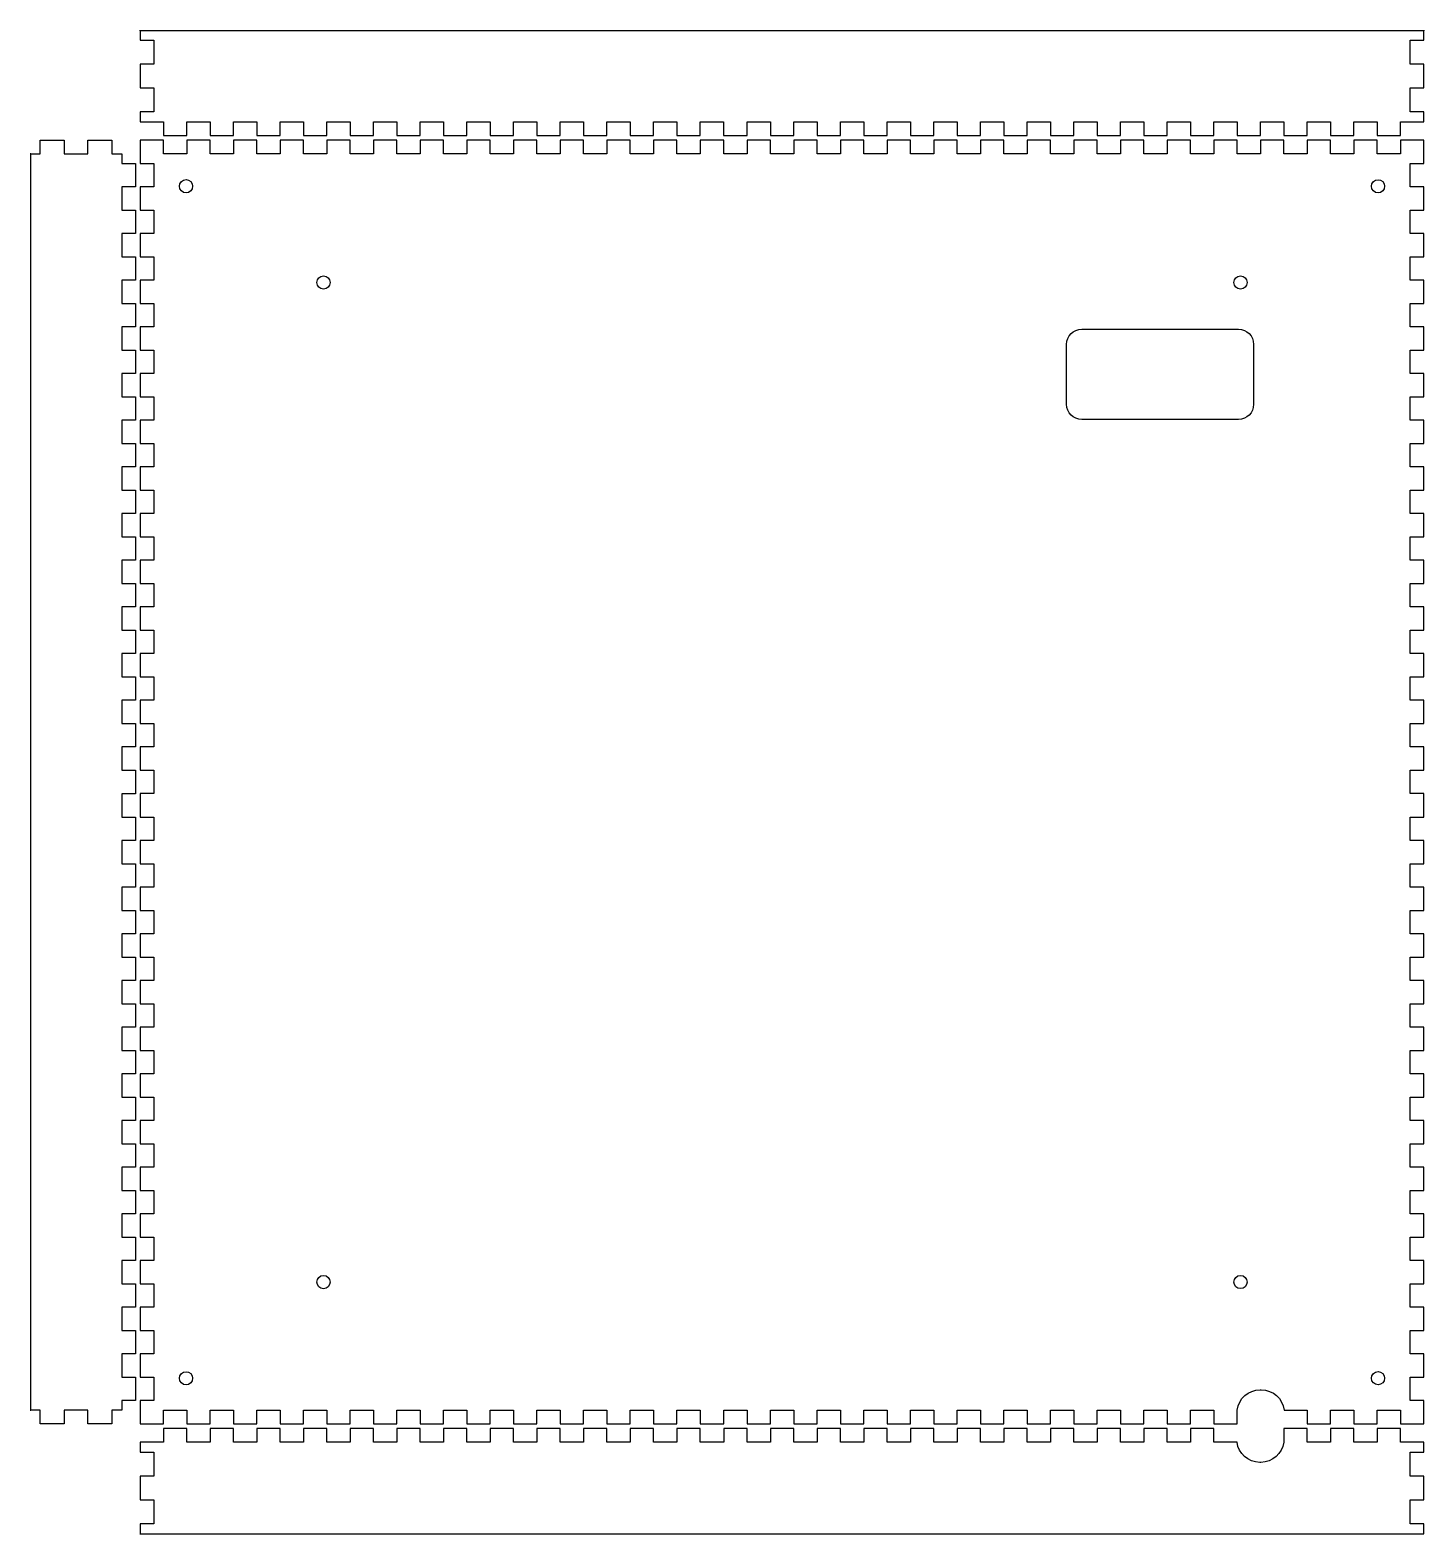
# Model space of a CAD drawing. Extents: x 0 to 612, y 0 to 328.
# Drawn here: x 0.1 to 304.1, y 0.1 to 328.1 of the extents above; entities that cross this region are included whole.
import ezdxf

# ---------------------------------------------------------------- set-up
doc = ezdxf.new("R2010")
doc.units = 0
doc.layers.add('Layer_1', color=7, linetype='CONTINUOUS')

msp = doc.modelspace()

# ---------------------------------------------------------------- linework, layer by layer
at = {"layer": 'Layer_1', "color": 7}
for p, q in [((24.139474, 327.997998), (24.141252, 328.140201)), ((24.141252, 328.140201), (24.141252, 325.940201)), ((304.141131, 328.140201), (304.136333, 327.997998)), ((304.141131, 325.940201), (304.141131, 328.140201)), ((301.146923, 327.997998), (24.139474, 327.997998)), ((24.141252, 325.940201), (27.141253, 325.940201)), ((27.141253, 325.940201), (27.141253, 320.740201)), ((301.141137, 320.740201), (301.141137, 325.940201)), ((301.141137, 325.940201), (304.141131, 325.940201)), ((304.136333, 327.997998), (301.146923, 327.997998)), ((27.141253, 320.740201), (24.141252, 320.740201)), ((24.141252, 320.740201), (24.141252, 315.540201)), ((304.141131, 320.740201), (301.141137, 320.740201)), ((304.141131, 315.540201), (304.141131, 320.740201)), ((24.141252, 315.540201), (27.141253, 315.540201)), ((27.141253, 315.540201), (27.141253, 310.340201)), ((301.141137, 310.340201), (301.141137, 315.540201)), ((301.141137, 315.540201), (304.141131, 315.540201)), ((27.141253, 310.340201), (24.141252, 310.340201)), ((24.141252, 310.340201), (24.141252, 308.140201)), ((304.141131, 310.340201), (301.141137, 310.340201)), ((304.141131, 308.140201), (304.141131, 310.340201)), ((24.141252, 308.140201), (24.141126, 308.140201)), ((24.141126, 308.140201), (29.232034, 308.140201)), ((29.232034, 308.140201), (29.232034, 305.140201)), ((29.232034, 305.140201), (34.322945, 305.140201)), ((34.322945, 305.140201), (34.322945, 308.140201)), ((34.322945, 308.140201), (39.413853, 308.140201)), ((39.413853, 308.140201), (39.413853, 305.140201)), ((39.413853, 305.140201), (44.504764, 305.140201)), ((44.504764, 305.140201), (44.504764, 308.140201)), ((44.504764, 308.140201), (49.595672, 308.140201)), ((49.595672, 308.140201), (49.595672, 305.140201)), ((49.595672, 305.140201), (54.68658, 305.140201)), ((54.68658, 305.140201), (54.68658, 308.140201)), ((54.68658, 308.140201), (59.77749, 308.140201)), ((59.77749, 308.140201), (59.77749, 305.140201)), ((59.77749, 305.140201), (64.868398, 305.140201)), ((64.868398, 305.140201), (64.868398, 308.140201)), ((64.868398, 308.140201), (69.959309, 308.140201)), ((69.959309, 308.140201), (69.959309, 305.140201)), ((69.959309, 305.140201), (75.050217, 305.140201)), ((75.050217, 305.140201), (75.050217, 308.140201)), ((75.050217, 308.140201), (80.141127, 308.140201)), ((80.141127, 308.140201), (80.141127, 305.140201)), ((80.141127, 305.140201), (85.232035, 305.140201)), ((85.232035, 305.140201), (85.232035, 308.140201)), ((85.232035, 308.140201), (90.322943, 308.140201)), ((90.322943, 308.140201), (90.322943, 305.140201)), ((90.322943, 305.140201), (95.413854, 305.140201)), ((95.413854, 305.140201), (95.413854, 308.140201)), ((95.413854, 308.140201), (100.504762, 308.140201)), ((100.504762, 308.140201), (100.504762, 305.140201)), ((100.504762, 305.140201), (105.595673, 305.140201)), ((105.595673, 305.140201), (105.595673, 308.140201)), ((105.595673, 308.140201), (110.68658, 308.140201)), ((110.68658, 308.140201), (110.68658, 305.140201)), ((110.68658, 305.140201), (115.777491, 305.140201)), ((115.777491, 305.140201), (115.777491, 308.140201)), ((115.777491, 308.140201), (120.868399, 308.140201)), ((120.868399, 308.140201), (120.868399, 305.140201)), ((120.868399, 305.140201), (125.959307, 305.140201)), ((125.959307, 305.140201), (125.959307, 308.140201)), ((125.959307, 308.140201), (131.050218, 308.140201)), ((131.050218, 308.140201), (131.050218, 305.140201)), ((131.050218, 305.140201), (136.141126, 305.140201)), ((136.141126, 305.140201), (136.141126, 308.140201)), ((136.141126, 308.140201), (141.232036, 308.140201)), ((141.232036, 308.140201), (141.232036, 305.140201)), ((141.232036, 305.140201), (146.322944, 305.140201)), ((146.322944, 305.140201), (146.322944, 308.140201)), ((146.322944, 308.140201), (151.413852, 308.140201)), ((151.413852, 308.140201), (151.413852, 305.140201)), ((151.413852, 305.140201), (156.504763, 305.140201)), ((156.504763, 305.140201), (156.504763, 308.140201)), ((156.504763, 308.140201), (161.595671, 308.140201)), ((161.595671, 308.140201), (161.595671, 305.140201)), ((161.595671, 305.140201), (166.686581, 305.140201)), ((166.686581, 305.140201), (166.686581, 308.140201)), ((166.686581, 308.140201), (171.777489, 308.140201)), ((171.777489, 308.140201), (171.777489, 305.140201)), ((171.777489, 305.140201), (176.8684, 305.140201)), ((176.8684, 305.140201), (176.8684, 308.140201)), ((176.8684, 308.140201), (181.959308, 308.140201)), ((181.959308, 308.140201), (181.959308, 305.140201)), ((181.959308, 305.140201), (187.050216, 305.140201)), ((187.050216, 305.140201), (187.050216, 308.140201)), ((187.050216, 308.140201), (192.141126, 308.140201)), ((192.141126, 308.140201), (192.141126, 305.140201)), ((192.141126, 305.140201), (197.232034, 305.140201)), ((197.232034, 305.140201), (197.232034, 308.140201)), ((197.232034, 308.140201), (202.322945, 308.140201)), ((202.322945, 308.140201), (202.322945, 305.140201)), ((202.322945, 305.140201), (207.413853, 305.140201)), ((207.413853, 305.140201), (207.413853, 308.140201)), ((207.413853, 308.140201), (212.504764, 308.140201)), ((212.504764, 308.140201), (212.504764, 305.140201)), ((212.504764, 305.140201), (217.595672, 305.140201)), ((217.595672, 305.140201), (217.595672, 308.140201)), ((217.595672, 308.140201), (222.686579, 308.140201)), ((222.686579, 308.140201), (222.686579, 305.140201)), ((222.686579, 305.140201), (227.77749, 305.140201)), ((227.77749, 305.140201), (227.77749, 308.140201)), ((227.77749, 308.140201), (232.868398, 308.140201)), ((232.868398, 308.140201), (232.868398, 305.140201)), ((232.868398, 305.140201), (237.959309, 305.140201)), ((237.959309, 305.140201), (237.959309, 308.140201)), ((237.959309, 308.140201), (243.050217, 308.140201)), ((243.050217, 308.140201), (243.050217, 305.140201)), ((243.050217, 305.140201), (248.141127, 305.140201)), ((248.141127, 305.140201), (248.141127, 308.140201)), ((248.141127, 308.140201), (253.232035, 308.140201)), ((253.232035, 308.140201), (253.232035, 305.140201)), ((253.232035, 305.140201), (258.322943, 305.140201)), ((258.322943, 305.140201), (258.322943, 308.140201)), ((258.322943, 308.140201), (263.413854, 308.140201)), ((263.413854, 308.140201), (263.413854, 305.140201)), ((263.413854, 305.140201), (268.504762, 305.140201)), ((268.504762, 305.140201), (268.504762, 308.140201)), ((268.504762, 308.140201), (273.595672, 308.140201)), ((273.595672, 308.140201), (273.595672, 305.140201)), ((273.595672, 305.140201), (278.686578, 305.140201)), ((278.686578, 305.140201), (278.686578, 308.140201)), ((278.686578, 308.140201), (283.777499, 308.140201)), ((283.777499, 308.140201), (283.777499, 305.140201)), ((283.777499, 305.140201), (288.868393, 305.140201)), ((288.868393, 305.140201), (288.868393, 308.140201)), ((288.868393, 308.140201), (293.959315, 308.140201)), ((293.959315, 308.140201), (293.959315, 305.140201)), ((293.959315, 305.140201), (299.050209, 305.140201)), ((299.050209, 305.140201), (299.050209, 308.140201)), ((299.050209, 308.140201), (304.141131, 308.140201)), ((304.141131, 308.140201), (304.141131, 308.140201)), ((2.341126, 301.140198), (2.341126, 304.140198)), ((2.341126, 304.140198), (7.541126, 304.140198)), ((7.541126, 304.140198), (7.541126, 301.140198)), ((12.741126, 301.140198), (12.741126, 304.140198)), ((12.741126, 304.140198), (17.941126, 304.140198)), ((17.941126, 304.140198), (17.941126, 301.140198)), ((29.231668, 304.138464), (24.142848, 304.138464)), ((24.142848, 304.138464), (24.142862, 304.138464)), ((24.142862, 304.138464), (24.142862, 299.049645)), ((29.231668, 301.139853), (29.231668, 304.138464)), ((39.418126, 304.138464), (34.320487, 304.138464)), ((34.320487, 304.138464), (34.320487, 301.139853)), ((39.418126, 301.139853), (39.418126, 304.138464)), ((49.595765, 304.138464), (44.506945, 304.138464)), ((44.506945, 304.138464), (44.506945, 301.139853)), ((49.595765, 301.139853), (49.595765, 304.138464)), ((59.773404, 304.138464), (54.684584, 304.138464)), ((54.684584, 304.138464), (54.684584, 301.139853)), ((59.773404, 301.139853), (59.773404, 304.138464)), ((69.959862, 304.138464), (64.871043, 304.138464)), ((64.871043, 304.138464), (64.871043, 301.139853)), ((69.959862, 301.139853), (69.959862, 304.138464)), ((80.137501, 304.138464), (75.048682, 304.138464)), ((75.048682, 304.138464), (75.048682, 301.139853)), ((80.137501, 301.139853), (80.137501, 304.138464)), ((90.323959, 304.138464), (85.23514, 304.138464)), ((85.23514, 304.138464), (85.23514, 301.139853)), ((90.323959, 301.139853), (90.323959, 304.138464)), ((100.501598, 304.138464), (95.412779, 304.138464)), ((95.412779, 304.138464), (95.412779, 301.139853)), ((100.501598, 301.139853), (100.501598, 304.138464)), ((110.688057, 304.138464), (105.599237, 304.138464)), ((105.599237, 304.138464), (105.599237, 301.139853)), ((110.688057, 301.139853), (110.688057, 304.138464)), ((120.865695, 304.138464), (115.776876, 304.138464)), ((115.776876, 304.138464), (115.776876, 301.139853)), ((120.865695, 301.139853), (120.865695, 304.138464)), ((131.052154, 304.138464), (125.963334, 304.138464)), ((125.963334, 304.138464), (125.963334, 301.139853)), ((131.052154, 301.139853), (131.052154, 304.138464)), ((141.229793, 304.138464), (136.140973, 304.138464)), ((136.140973, 304.138464), (136.140973, 301.139853)), ((141.229793, 301.139853), (141.229793, 304.138464)), ((151.416251, 304.138464), (146.318612, 304.138464)), ((146.318612, 304.138464), (146.318612, 301.139853)), ((151.416251, 301.139853), (151.416251, 304.138464)), ((161.59389, 304.138464), (156.50507, 304.138464)), ((156.50507, 304.138464), (156.50507, 301.139853)), ((161.59389, 301.139853), (161.59389, 304.138464)), ((171.780348, 304.138464), (166.682709, 304.138464)), ((166.682709, 304.138464), (166.682709, 301.139853)), ((171.780348, 301.139853), (171.780348, 304.138464)), ((181.957987, 304.138464), (176.869168, 304.138464)), ((176.869168, 304.138464), (176.869168, 301.139853)), ((181.957987, 301.139853), (181.957987, 304.138464)), ((192.144445, 304.138464), (187.046807, 304.138464)), ((187.046807, 304.138464), (187.046807, 301.139853)), ((192.144445, 301.139853), (192.144445, 304.138464)), ((202.322084, 304.138464), (197.233265, 304.138464)), ((197.233265, 304.138464), (197.233265, 301.139853)), ((202.322084, 301.139853), (202.322084, 304.138464)), ((212.508543, 304.138464), (207.410904, 304.138464)), ((207.410904, 304.138464), (207.410904, 301.139853)), ((212.508543, 301.139853), (212.508543, 304.138464)), ((222.686182, 304.138464), (217.597362, 304.138464)), ((217.597362, 304.138464), (217.597362, 301.139853)), ((222.686182, 301.139853), (222.686182, 304.138464)), ((232.87264, 304.138464), (227.775001, 304.138464)), ((227.775001, 304.138464), (227.775001, 301.139853)), ((232.87264, 301.139853), (232.87264, 304.138464)), ((243.050279, 304.138464), (237.961459, 304.138464)), ((237.961459, 304.138464), (237.961459, 301.139853)), ((243.050279, 301.139853), (243.050279, 304.138464)), ((253.227918, 304.138464), (248.139098, 304.138464)), ((248.139098, 304.138464), (248.139098, 301.139853)), ((253.227918, 301.139853), (253.227918, 304.138464)), ((263.414376, 304.138464), (258.325557, 304.138464)), ((258.325557, 304.138464), (258.325557, 301.139853)), ((263.414376, 301.139853), (263.414376, 304.138464)), ((273.592015, 304.138464), (268.503195, 304.138464)), ((268.503195, 304.138464), (268.503195, 301.139853)), ((273.592015, 301.139853), (273.592015, 304.138464)), ((283.778487, 304.138464), (278.689654, 304.138464)), ((278.689654, 304.138464), (278.689654, 301.139853)), ((283.778487, 301.139853), (283.778487, 304.138464)), ((293.956126, 304.138464), (288.867321, 304.138464)), ((288.867321, 304.138464), (288.867321, 301.139853)), ((293.956126, 301.139853), (293.956126, 304.138464)), ((304.142599, 304.138464), (299.053765, 304.138464)), ((299.053765, 304.138464), (299.053765, 301.139853)), ((304.142599, 299.049645), (304.142599, 304.138464)), ((0.28347, 301.133989), (0.141126, 301.140198)), ((0.141126, 301.140198), (2.341126, 301.140198)), ((0.28347, 299.231106), (0.28347, 301.133989)), ((0.28347, 27.139936), (0.28347, 299.231106)), ((7.541126, 301.140198), (12.741126, 301.140198)), ((17.941126, 301.140198), (20.141126, 301.140198)), ((20.141126, 301.140198), (20.141126, 301.140198)), ((20.141126, 301.140198), (20.141126, 299.04929)), ((20.141126, 299.04929), (23.141126, 299.04929)), ((23.141126, 299.04929), (23.141126, 293.958379)), ((24.142862, 299.049645), (27.141473, 299.049645)), ((27.141473, 299.049645), (27.141473, 293.960825)), ((34.320487, 301.139853), (29.231668, 301.139853)), ((44.506945, 301.139853), (39.418126, 301.139853)), ((54.684584, 301.139853), (49.595765, 301.139853)), ((64.871043, 301.139853), (59.773404, 301.139853)), ((75.048682, 301.139853), (69.959862, 301.139853)), ((85.23514, 301.139853), (80.137501, 301.139853)), ((95.412779, 301.139853), (90.323959, 301.139853)), ((105.599237, 301.139853), (100.501598, 301.139853)), ((115.776876, 301.139853), (110.688057, 301.139853)), ((125.963334, 301.139853), (120.865695, 301.139853)), ((136.140973, 301.139853), (131.052154, 301.139853)), ((146.318612, 301.139853), (141.229793, 301.139853)), ((156.50507, 301.139853), (151.416251, 301.139853)), ((166.682709, 301.139853), (161.59389, 301.139853)), ((176.869168, 301.139853), (171.780348, 301.139853)), ((187.046807, 301.139853), (181.957987, 301.139853)), ((197.233265, 301.139853), (192.144445, 301.139853)), ((207.410904, 301.139853), (202.322084, 301.139853)), ((217.597362, 301.139853), (212.508543, 301.139853)), ((227.775001, 301.139853), (222.686182, 301.139853)), ((237.961459, 301.139853), (232.87264, 301.139853)), ((248.139098, 301.139853), (243.050279, 301.139853)), ((258.325557, 301.139853), (253.227918, 301.139853)), ((268.503195, 301.139853), (263.414376, 301.139853)), ((278.689654, 301.139853), (273.592015, 301.139853)), ((288.867321, 301.139853), (283.778487, 301.139853)), ((299.053765, 301.139853), (293.956126, 301.139853)), ((301.143987, 293.960825), (301.143987, 299.049645)), ((301.143987, 299.049645), (304.142599, 299.049645)), ((23.141126, 293.958379), (20.141126, 293.958379)), ((20.141126, 293.958379), (20.141126, 288.867471)), ((27.141473, 293.960825), (24.142862, 293.960825)), ((24.142862, 293.960825), (24.142862, 288.863186)), ((304.142599, 293.960825), (301.143987, 293.960825)), ((304.142599, 288.863186), (304.142599, 293.960825)), ((20.141126, 288.867471), (23.141126, 288.867471)), ((23.141126, 288.867471), (23.141126, 283.776561)), ((24.142862, 288.863186), (27.141473, 288.863186)), ((27.141473, 288.863186), (27.141473, 283.774367)), ((301.143987, 283.774367), (301.143987, 288.863186)), ((301.143987, 288.863186), (304.142599, 288.863186)), ((23.141126, 283.776561), (20.141126, 283.776561)), ((20.141126, 283.776561), (20.141126, 278.685653)), ((27.141473, 283.774367), (24.142862, 283.774367)), ((24.142862, 283.774367), (24.142862, 278.685548)), ((304.142599, 283.774367), (301.143987, 283.774367)), ((304.142599, 278.685548), (304.142599, 283.774367)), ((20.141126, 278.685653), (23.141126, 278.685653)), ((23.141126, 278.685653), (23.141126, 273.594745)), ((24.142862, 278.685548), (27.141473, 278.685548)), ((27.141473, 278.685548), (27.141473, 273.596728)), ((301.143987, 273.596728), (301.143987, 278.685548)), ((301.143987, 278.685548), (304.142599, 278.685548)), ((23.141126, 273.594745), (20.141126, 273.594745)), ((20.141126, 273.594745), (20.141126, 268.503834)), ((27.141473, 273.596728), (24.142862, 273.596728)), ((24.142862, 273.596728), (24.142862, 268.507909)), ((304.142599, 273.596728), (301.143987, 273.596728)), ((304.142599, 268.507909), (304.142599, 273.596728)), ((20.141126, 268.503834), (23.141126, 268.503834)), ((23.141126, 268.503834), (23.141126, 263.412926)), ((24.142862, 268.507909), (27.141473, 268.507909)), ((27.141473, 268.507909), (27.141473, 263.41027)), ((301.143987, 263.41027), (301.143987, 268.507909)), ((301.143987, 268.507909), (304.142599, 268.507909)), ((23.141126, 263.412926), (20.141126, 263.412926)), ((20.141126, 263.412926), (20.141126, 258.322015)), ((27.141473, 263.41027), (24.142862, 263.41027)), ((24.142862, 263.41027), (24.142862, 258.32145)), ((304.142599, 263.41027), (301.143987, 263.41027)), ((304.142599, 258.32145), (304.142599, 263.41027)), ((20.141126, 258.322015), (23.141126, 258.322015)), ((23.141126, 258.322015), (23.141126, 253.231108)), ((24.142862, 258.32145), (27.141473, 258.32145)), ((27.141473, 258.32145), (27.141473, 253.232631)), ((301.143987, 253.232631), (301.143987, 258.32145)), ((301.143987, 258.32145), (304.142599, 258.32145)), ((23.141126, 253.231108), (20.141126, 253.231108)), ((20.141126, 253.231108), (20.141126, 248.140197)), ((27.141473, 253.232631), (24.142862, 253.232631)), ((24.142862, 253.232631), (24.142862, 248.143811)), ((304.142599, 253.232631), (301.143987, 253.232631)), ((304.142599, 248.143811), (304.142599, 253.232631)), ((20.141126, 248.140197), (23.141126, 248.140197)), ((23.141126, 248.140197), (23.141126, 243.049289)), ((24.142862, 248.143811), (27.141473, 248.143811)), ((27.141473, 248.143811), (27.141473, 243.046173)), ((301.143987, 243.046173), (301.143987, 248.143811)), ((301.143987, 248.143811), (304.142599, 248.143811)), ((23.141126, 243.049289), (20.141126, 243.049289)), ((20.141126, 243.049289), (20.141126, 237.958381)), ((27.141473, 243.046173), (24.142862, 243.046173)), ((24.142862, 243.046173), (24.142862, 237.957353)), ((304.142599, 243.046173), (301.143987, 243.046173)), ((304.142599, 237.957353), (304.142599, 243.046173)), ((20.141126, 237.958381), (23.141126, 237.958381)), ((23.141126, 237.958381), (23.141126, 232.86747)), ((24.142862, 237.957353), (27.141473, 237.957353)), ((27.141473, 237.957353), (27.141473, 232.868534)), ((301.143987, 232.868534), (301.143987, 237.957353)), ((301.143987, 237.957353), (304.142599, 237.957353)), ((23.141126, 232.86747), (20.141126, 232.86747)), ((20.141126, 232.86747), (20.141126, 227.776562)), ((27.141473, 232.868534), (24.142862, 232.868534)), ((24.142862, 232.868534), (24.142862, 227.779714)), ((304.142599, 232.868534), (301.143987, 232.868534)), ((304.142599, 227.779714), (304.142599, 232.868534)), ((20.141126, 227.776562), (23.141126, 227.776562)), ((23.141126, 227.776562), (23.141126, 222.685652)), ((24.142862, 227.779714), (27.141473, 227.779714)), ((27.141473, 227.779714), (27.141473, 222.682075)), ((301.143987, 222.682075), (301.143987, 227.779714)), ((301.143987, 227.779714), (304.142599, 227.779714)), ((23.141126, 222.685652), (20.141126, 222.685652)), ((20.141126, 222.685652), (20.141126, 217.594744)), ((27.141473, 222.682075), (24.142862, 222.682075)), ((24.142862, 222.682075), (24.142862, 217.593256)), ((304.142599, 222.682075), (301.143987, 222.682075)), ((304.142599, 217.593256), (304.142599, 222.682075)), ((20.141126, 217.594744), (23.141126, 217.594744)), ((23.141126, 217.594744), (23.141126, 212.503833)), ((24.142862, 217.593256), (27.141473, 217.593256)), ((27.141473, 217.593256), (27.141473, 212.504436)), ((301.143987, 212.504436), (301.143987, 217.593256)), ((301.143987, 217.593256), (304.142599, 217.593256)), ((23.141126, 212.503833), (20.141126, 212.503833)), ((20.141126, 212.503833), (20.141126, 207.412925)), ((27.141473, 212.504436), (24.142862, 212.504436)), ((24.142862, 212.504436), (24.142862, 207.415617)), ((304.142599, 212.504436), (301.143987, 212.504436)), ((304.142599, 207.415617), (304.142599, 212.504436)), ((20.141126, 207.412925), (23.141126, 207.412925)), ((23.141126, 207.412925), (23.141126, 202.322017)), ((24.142862, 207.415617), (27.141473, 207.415617)), ((27.141473, 207.415617), (27.141473, 202.317978)), ((301.143987, 202.317978), (301.143987, 207.415617)), ((301.143987, 207.415617), (304.142599, 207.415617)), ((23.141126, 202.322017), (20.141126, 202.322017)), ((20.141126, 202.322017), (20.141126, 197.231107)), ((27.141473, 202.317978), (24.142862, 202.317978)), ((24.142862, 202.317978), (24.142862, 197.229159)), ((304.142599, 202.317978), (301.143987, 202.317978)), ((304.142599, 197.229159), (304.142599, 202.317978)), ((20.141126, 197.231107), (23.141126, 197.231107)), ((23.141126, 197.231107), (23.141126, 192.140199)), ((24.142862, 197.229159), (27.141473, 197.229159)), ((27.141473, 197.229159), (27.141473, 192.140339)), ((301.143987, 192.140339), (301.143987, 197.229159)), ((301.143987, 197.229159), (304.142599, 197.229159)), ((23.141126, 192.140199), (20.141126, 192.140199)), ((20.141126, 192.140199), (20.141126, 187.049288)), ((27.141473, 192.140339), (24.142862, 192.140339)), ((24.142862, 192.140339), (24.142862, 187.05152)), ((304.142599, 192.140339), (301.143987, 192.140339)), ((304.142599, 187.05152), (304.142599, 192.140339)), ((20.141126, 187.049288), (23.141126, 187.049288)), ((23.141126, 187.049288), (23.141126, 181.95838)), ((24.142862, 187.05152), (27.141473, 187.05152)), ((27.141473, 187.05152), (27.141473, 181.9627)), ((301.143987, 181.9627), (301.143987, 187.05152)), ((301.143987, 187.05152), (304.142599, 187.05152)), ((23.141126, 181.95838), (20.141126, 181.95838)), ((20.141126, 181.95838), (20.141126, 176.867472)), ((27.141473, 181.9627), (24.142862, 181.9627)), ((24.142862, 181.9627), (24.142862, 176.865061)), ((304.142599, 181.9627), (301.143987, 181.9627)), ((304.142599, 176.865061), (304.142599, 181.9627)), ((20.141126, 176.867472), (23.141126, 176.867472)), ((23.141126, 176.867472), (23.141126, 171.776562)), ((24.142862, 176.865061), (27.141473, 176.865061)), ((27.141473, 176.865061), (27.141473, 171.776242)), ((301.143987, 171.776242), (301.143987, 176.865061)), ((301.143987, 176.865061), (304.142599, 176.865061)), ((23.141126, 171.776562), (20.141126, 171.776562)), ((20.141126, 171.776562), (20.141126, 166.685654)), ((27.141473, 171.776242), (24.142862, 171.776242)), ((24.142862, 171.776242), (24.142862, 166.687423)), ((304.142599, 171.776242), (301.143987, 171.776242)), ((304.142599, 166.687423), (304.142599, 171.776242)), ((20.141126, 166.685654), (23.141126, 166.685654)), ((23.141126, 166.685654), (23.141126, 161.594743)), ((24.142862, 166.687423), (27.141473, 166.687423)), ((27.141473, 166.687423), (27.141473, 161.598603)), ((301.143987, 161.598603), (301.143987, 166.687423)), ((301.143987, 166.687423), (304.142599, 166.687423)), ((23.141126, 161.594743), (20.141126, 161.594743)), ((20.141126, 161.594743), (20.141126, 156.503835)), ((27.141473, 161.598603), (24.142862, 161.598603)), ((24.142862, 161.598603), (24.142862, 156.500964)), ((304.142599, 161.598603), (301.143987, 161.598603)), ((304.142599, 156.500964), (304.142599, 161.598603)), ((20.141126, 156.503835), (23.141126, 156.503835)), ((23.141126, 156.503835), (23.141126, 151.412924)), ((24.142862, 156.500964), (27.141473, 156.500964)), ((27.141473, 156.500964), (27.141473, 151.412145)), ((301.143987, 151.412145), (301.143987, 156.500964)), ((301.143987, 156.500964), (304.142599, 156.500964)), ((23.141126, 151.412924), (20.141126, 151.412924)), ((20.141126, 151.412924), (20.141126, 146.322017)), ((27.141473, 151.412145), (24.142862, 151.412145)), ((24.142862, 151.412145), (24.142862, 146.323325)), ((304.142599, 151.412145), (301.143987, 151.412145)), ((304.142599, 146.323325), (304.142599, 151.412145)), ((20.141126, 146.322017), (23.141126, 146.322017)), ((23.141126, 146.322017), (23.141126, 141.231109)), ((24.142862, 146.323325), (27.141473, 146.323325)), ((27.141473, 146.323325), (27.141473, 141.234506)), ((301.143987, 141.234506), (301.143987, 146.323325)), ((301.143987, 146.323325), (304.142599, 146.323325)), ((23.141126, 141.231109), (20.141126, 141.231109)), ((20.141126, 141.231109), (20.141126, 136.140198)), ((27.141473, 141.234506), (24.142862, 141.234506)), ((24.142862, 141.234506), (24.142862, 136.136867)), ((304.142599, 141.234506), (301.143987, 141.234506)), ((304.142599, 136.136867), (304.142599, 141.234506)), ((20.141126, 136.140198), (23.141126, 136.140198)), ((23.141126, 136.140198), (23.141126, 131.04929)), ((24.142862, 136.136867), (27.141473, 136.136867)), ((27.141473, 136.136867), (27.141473, 131.048048)), ((301.143987, 131.048048), (301.143987, 136.136867)), ((301.143987, 136.136867), (304.142599, 136.136867)), ((23.141126, 131.04929), (20.141126, 131.04929)), ((20.141126, 131.04929), (20.141126, 125.958379)), ((27.141473, 131.048048), (24.142862, 131.048048)), ((24.142862, 131.048048), (24.142862, 125.959228)), ((304.142599, 131.048048), (301.143987, 131.048048)), ((304.142599, 125.959228), (304.142599, 131.048048)), ((20.141126, 125.958379), (23.141126, 125.958379)), ((23.141126, 125.958379), (23.141126, 120.867471)), ((24.142862, 125.959228), (27.141473, 125.959228)), ((27.141473, 125.959228), (27.141473, 120.870409)), ((301.143987, 120.870409), (301.143987, 125.959228)), ((301.143987, 125.959228), (304.142599, 125.959228)), ((23.141126, 120.867471), (20.141126, 120.867471)), ((20.141126, 120.867471), (20.141126, 115.776561)), ((27.141473, 120.870409), (24.142862, 120.870409)), ((24.142862, 120.870409), (24.142862, 115.77277)), ((304.142599, 120.870409), (301.143987, 120.870409)), ((304.142599, 115.77277), (304.142599, 120.870409)), ((20.141126, 115.776561), (23.141126, 115.776561)), ((23.141126, 115.776561), (23.141126, 110.685653)), ((24.142862, 115.77277), (27.141473, 115.77277)), ((27.141473, 115.77277), (27.141473, 110.68395)), ((301.143987, 110.68395), (301.143987, 115.77277)), ((301.143987, 115.77277), (304.142599, 115.77277)), ((23.141126, 110.685653), (20.141126, 110.685653)), ((20.141126, 110.685653), (20.141126, 105.594745)), ((27.141473, 110.68395), (24.142862, 110.68395)), ((24.142862, 110.68395), (24.142862, 105.595131)), ((304.142599, 110.68395), (301.143987, 110.68395)), ((304.142599, 105.595131), (304.142599, 110.68395)), ((20.141126, 105.594745), (23.141126, 105.594745)), ((23.141126, 105.594745), (23.141126, 100.503834)), ((24.142862, 105.595131), (27.141473, 105.595131)), ((27.141473, 105.595131), (27.141473, 100.506311)), ((301.143987, 100.506311), (301.143987, 105.595131)), ((301.143987, 105.595131), (304.142599, 105.595131)), ((23.141126, 100.503834), (20.141126, 100.503834)), ((20.141126, 100.503834), (20.141126, 95.412926)), ((27.141473, 100.506311), (24.142862, 100.506311)), ((24.142862, 100.506311), (24.142862, 95.408673)), ((304.142599, 100.506311), (301.143987, 100.506311)), ((304.142599, 95.408673), (304.142599, 100.506311)), ((20.141126, 95.412926), (23.141126, 95.412926)), ((23.141126, 95.412926), (23.141126, 90.322016)), ((24.142862, 95.408673), (27.141473, 95.408673)), ((27.141473, 95.408673), (27.141473, 90.319853)), ((301.143987, 90.319853), (301.143987, 95.408673)), ((301.143987, 95.408673), (304.142599, 95.408673)), ((23.141126, 90.322016), (20.141126, 90.322016)), ((20.141126, 90.322016), (20.141126, 85.231108)), ((27.141473, 90.319853), (24.142862, 90.319853)), ((24.142862, 90.319853), (24.142862, 85.231034)), ((304.142599, 90.319853), (301.143987, 90.319853)), ((304.142599, 85.231034), (304.142599, 90.319853)), ((20.141126, 85.231108), (23.141126, 85.231108)), ((23.141126, 85.231108), (23.141126, 80.140197)), ((24.142862, 85.231034), (27.141473, 85.231034)), ((27.141473, 85.231034), (27.141473, 80.142214)), ((301.143987, 80.142214), (301.143987, 85.231034)), ((301.143987, 85.231034), (304.142599, 85.231034)), ((23.141126, 80.140197), (20.141126, 80.140197)), ((20.141126, 80.140197), (20.141126, 75.049289)), ((27.141473, 80.142214), (24.142862, 80.142214)), ((24.142862, 80.142214), (24.142862, 75.053395)), ((304.142599, 80.142214), (301.143987, 80.142214)), ((304.142599, 75.053395), (304.142599, 80.142214)), ((20.141126, 75.049289), (23.141126, 75.049289)), ((23.141126, 75.049289), (23.141126, 69.958381)), ((24.142862, 75.053395), (27.141473, 75.053395)), ((27.141473, 75.053395), (27.141473, 69.955756)), ((301.143987, 69.955756), (301.143987, 75.053395)), ((301.143987, 75.053395), (304.142599, 75.053395)), ((23.141126, 69.958381), (20.141126, 69.958381)), ((20.141126, 69.958381), (20.141126, 64.867471)), ((27.141473, 69.955756), (24.142862, 69.955756)), ((24.142862, 69.955756), (24.142862, 64.866936)), ((304.142599, 69.955756), (301.143987, 69.955756)), ((304.142599, 64.866936), (304.142599, 69.955756)), ((20.141126, 64.867471), (23.141126, 64.867471)), ((23.141126, 64.867471), (23.141126, 59.776563)), ((24.142862, 64.866936), (27.141473, 64.866936)), ((27.141473, 64.866936), (27.141473, 59.778117)), ((301.143987, 59.778117), (301.143987, 64.866936)), ((301.143987, 64.866936), (304.142599, 64.866936)), ((23.141126, 59.776563), (20.141126, 59.776563)), ((20.141126, 59.776563), (20.141126, 54.685652)), ((27.141473, 59.778117), (24.142862, 59.778117)), ((24.142862, 59.778117), (24.142862, 54.689298)), ((304.142599, 59.778117), (301.143987, 59.778117)), ((304.142599, 54.689298), (304.142599, 59.778117)), ((20.141126, 54.685652), (23.141126, 54.685652)), ((23.141126, 54.685652), (23.141126, 49.59475)), ((24.142862, 54.689298), (27.141473, 54.689298)), ((27.141473, 54.689298), (27.141473, 49.591673)), ((301.143987, 49.591673), (301.143987, 54.689298)), ((301.143987, 54.689298), (304.142599, 54.689298)), ((23.141126, 49.59475), (20.141126, 49.59475)), ((20.141126, 49.59475), (20.141126, 44.503828)), ((27.141473, 49.591673), (24.142862, 49.591673)), ((24.142862, 49.591673), (24.142862, 44.502839)), ((304.142599, 49.591673), (301.143987, 49.591673)), ((304.142599, 44.502839), (304.142599, 49.591673)), ((20.141126, 44.503828), (23.141126, 44.503828)), ((23.141126, 44.503828), (23.141126, 39.412934)), ((24.142862, 44.502839), (27.141473, 44.502839)), ((27.141473, 44.502839), (27.141473, 39.414006)), ((301.143987, 39.414006), (301.143987, 44.502839)), ((301.143987, 44.502839), (304.142599, 44.502839)), ((23.141126, 39.412934), (20.141126, 39.412934)), ((20.141126, 39.412934), (20.141126, 34.322012)), ((27.141473, 39.414006), (24.142862, 39.414006)), ((24.142862, 39.414006), (24.142862, 34.3252)), ((304.142599, 39.414006), (301.143987, 39.414006)), ((304.142599, 34.3252), (304.142599, 39.414006)), ((20.141126, 34.322012), (23.141126, 34.322012)), ((23.141126, 34.322012), (23.141126, 29.231118)), ((24.142862, 34.3252), (27.141473, 34.3252)), ((27.141473, 34.3252), (27.141473, 29.227561)), ((301.143987, 29.227561), (301.143987, 34.3252)), ((301.143987, 34.3252), (304.142599, 34.3252)), ((268.415001, 31.582339), (268.670765, 31.582339)), ((2.341126, 27.14019), (0.141126, 27.14019)), ((0.141126, 27.14019), (0.28347, 27.139936)), ((2.341126, 24.140196), (2.341126, 27.14019)), ((12.741126, 27.14019), (7.541126, 27.14019)), ((7.541126, 27.14019), (7.541126, 24.140196)), ((12.741126, 24.140196), (12.741126, 27.14019)), ((20.141126, 27.14019), (17.941126, 27.14019)), ((17.941126, 27.14019), (17.941126, 24.140196)), ((23.141126, 29.231118), (20.141126, 29.231118)), ((20.141126, 29.231118), (20.141126, 27.14019)), ((20.141126, 27.14019), (20.141126, 27.14019)), ((27.141473, 29.227561), (24.142862, 29.227561)), ((24.142862, 29.227561), (24.142862, 24.138728)), ((29.231682, 24.138728), (29.231682, 27.137339)), ((29.231682, 27.137339), (34.320501, 27.137339)), ((34.320501, 27.137339), (34.320501, 24.138728)), ((39.41814, 24.138728), (39.41814, 27.137339)), ((39.41814, 27.137339), (44.506959, 27.137339)), ((44.506959, 27.137339), (44.506959, 24.138728)), ((49.595779, 24.138728), (49.595779, 27.137339)), ((49.595779, 27.137339), (54.684598, 27.137339)), ((54.684598, 27.137339), (54.684598, 24.138728)), ((59.773418, 24.138728), (59.773418, 27.137339)), ((59.773418, 27.137339), (64.871057, 27.137339)), ((64.871057, 27.137339), (64.871057, 24.138728)), ((69.959876, 24.138728), (69.959876, 27.137339)), ((69.959876, 27.137339), (75.048696, 27.137339)), ((75.048696, 27.137339), (75.048696, 24.138728)), ((80.137515, 24.138728), (80.137515, 27.137339)), ((80.137515, 27.137339), (85.235154, 27.137339)), ((85.235154, 27.137339), (85.235154, 24.138728)), ((90.323973, 24.138728), (90.323973, 27.137339)), ((90.323973, 27.137339), (95.412793, 27.137339)), ((95.412793, 27.137339), (95.412793, 24.138728)), ((100.501612, 24.138728), (100.501612, 27.137339)), ((100.501612, 27.137339), (105.599251, 27.137339)), ((105.599251, 27.137339), (105.599251, 24.138728)), ((110.688071, 24.138728), (110.688071, 27.137339)), ((110.688071, 27.137339), (115.77689, 27.137339)), ((115.77689, 27.137339), (115.77689, 24.138728)), ((120.865709, 24.138728), (120.865709, 27.137339)), ((120.865709, 27.137339), (125.963348, 27.137339)), ((125.963348, 27.137339), (125.963348, 24.138728)), ((131.052168, 24.138728), (131.052168, 27.137339)), ((131.052168, 27.137339), (136.140987, 27.137339)), ((136.140987, 27.137339), (136.140987, 24.138728)), ((141.229807, 24.138728), (141.229807, 27.137339)), ((141.229807, 27.137339), (146.318626, 27.137339)), ((146.318626, 27.137339), (146.318626, 24.138728)), ((151.416265, 24.138728), (151.416265, 27.137339)), ((151.416265, 27.137339), (156.505085, 27.137339)), ((156.505085, 27.137339), (156.505085, 24.138728)), ((161.593904, 24.138728), (161.593904, 27.137339)), ((161.593904, 27.137339), (166.682723, 27.137339)), ((166.682723, 27.137339), (166.682723, 24.138728)), ((171.780362, 24.138728), (171.780362, 27.137339)), ((171.780362, 27.137339), (176.869182, 27.137339)), ((176.869182, 27.137339), (176.869182, 24.138728)), ((181.958001, 24.138728), (181.958001, 27.137339)), ((181.958001, 27.137339), (187.046821, 27.137339)), ((187.046821, 27.137339), (187.046821, 24.138728)), ((192.14446, 24.138728), (192.14446, 27.137339)), ((192.14446, 27.137339), (197.233279, 27.137339)), ((197.233279, 27.137339), (197.233279, 24.138728)), ((202.322098, 24.138728), (202.322098, 27.137339)), ((202.322098, 27.137339), (207.410918, 27.137339)), ((207.410918, 27.137339), (207.410918, 24.138728)), ((212.508557, 24.138728), (212.508557, 27.137339)), ((212.508557, 27.137339), (217.597376, 27.137339)), ((217.597376, 27.137339), (217.597376, 24.138728)), ((222.686196, 24.138728), (222.686196, 27.137339)), ((222.686196, 27.137339), (227.775015, 27.137339)), ((227.775015, 27.137339), (227.775015, 24.138728)), ((232.872654, 24.138728), (232.872654, 27.137339)), ((232.872654, 27.137339), (237.961473, 27.137339)), ((237.961473, 27.137339), (237.961473, 24.138728)), ((243.050293, 24.138728), (243.050293, 27.137339)), ((243.050293, 27.137339), (248.139112, 27.137339)), ((248.139112, 27.137339), (248.139112, 24.138728)), ((253.227932, 24.138728), (253.227932, 27.137339)), ((253.227932, 27.137339), (258.325571, 27.137339)), ((258.325571, 27.137339), (258.325571, 24.138728)), ((263.41439, 26.572895), (263.41439, 27.137339)), ((263.41439, 27.137339), (263.440834, 27.137339)), ((263.41439, 24.138728), (263.41439, 26.572895)), ((273.636112, 27.137339), (278.689654, 27.137339)), ((278.689654, 27.137339), (278.689654, 24.138728)), ((283.778487, 24.138728), (283.778487, 27.137339)), ((283.778487, 27.137339), (288.867321, 27.137339)), ((288.867321, 27.137339), (288.867321, 24.138728)), ((293.956126, 24.138728), (293.956126, 27.137339)), ((293.956126, 27.137339), (299.053765, 27.137339)), ((299.053765, 27.137339), (299.053765, 24.138728)), ((304.142599, 29.227561), (301.143987, 29.227561)), ((304.142599, 24.138728), (304.142599, 29.227561)), ((7.541126, 24.140196), (2.341126, 24.140196)), ((17.941126, 24.140196), (12.741126, 24.140196)), ((24.142862, 24.138728), (29.231682, 24.138728)), ((29.231809, 23.142201), (29.231682, 23.142145)), ((29.231682, 23.142145), (29.231682, 20.143534)), ((34.320628, 23.142201), (29.231809, 23.142201)), ((34.320501, 24.138728), (39.41814, 24.138728)), ((34.320628, 20.14359), (34.320628, 23.142201)), ((44.507087, 23.142201), (39.418267, 23.142201)), ((39.418267, 23.142201), (39.418267, 20.14359)), ((44.506959, 24.138728), (49.595779, 24.138728)), ((44.507087, 20.14359), (44.507087, 23.142201)), ((54.684725, 23.142201), (49.595906, 23.142201)), ((49.595906, 23.142201), (49.595906, 20.14359)), ((54.684598, 24.138728), (59.773418, 24.138728)), ((54.684725, 20.14359), (54.684725, 23.142201)), ((64.871184, 23.142201), (59.773545, 23.142201)), ((59.773545, 23.142201), (59.773545, 20.14359)), ((64.871057, 24.138728), (69.959876, 24.138728)), ((64.871184, 20.14359), (64.871184, 23.142201)), ((75.048823, 23.142201), (69.960003, 23.142201)), ((69.960003, 23.142201), (69.960003, 20.14359)), ((75.048696, 24.138728), (80.137515, 24.138728)), ((75.048823, 20.14359), (75.048823, 23.142201)), ((85.235281, 23.142201), (80.137642, 23.142201)), ((80.137642, 23.142201), (80.137642, 20.14359)), ((85.235154, 24.138728), (90.323973, 24.138728)), ((85.235281, 20.14359), (85.235281, 23.142201)), ((95.41292, 23.142201), (90.3241, 23.142201)), ((90.3241, 23.142201), (90.3241, 20.14359)), ((95.412793, 24.138728), (100.501612, 24.138728)), ((95.41292, 20.14359), (95.41292, 23.142201)), ((105.599378, 23.142201), (100.501739, 23.142201)), ((100.501739, 23.142201), (100.501739, 20.14359)), ((105.599251, 24.138728), (110.688071, 24.138728)), ((105.599378, 20.14359), (105.599378, 23.142201)), ((115.777017, 23.142201), (110.688198, 23.142201)), ((110.688198, 23.142201), (110.688198, 20.14359)), ((115.77689, 24.138728), (120.865709, 24.138728)), ((115.777017, 20.14359), (115.777017, 23.142201)), ((125.963475, 23.142201), (120.865836, 23.142201)), ((120.865836, 23.142201), (120.865836, 20.14359)), ((125.963348, 24.138728), (131.052168, 24.138728)), ((125.963475, 20.14359), (125.963475, 23.142201)), ((136.141114, 23.142201), (131.052295, 23.142201)), ((131.052295, 23.142201), (131.052295, 20.14359)), ((136.140987, 24.138728), (141.229807, 24.138728)), ((136.141114, 20.14359), (136.141114, 23.142201)), ((146.318753, 23.142201), (141.229934, 23.142201)), ((141.229934, 23.142201), (141.229934, 20.14359)), ((146.318626, 24.138728), (151.416265, 24.138728)), ((146.318753, 20.14359), (146.318753, 23.142201)), ((156.505212, 23.142201), (151.416392, 23.142201)), ((151.416392, 23.142201), (151.416392, 20.14359)), ((156.505085, 24.138728), (161.593904, 24.138728)), ((156.505212, 20.14359), (156.505212, 23.142201)), ((166.68285, 23.142201), (161.594031, 23.142201)), ((161.594031, 23.142201), (161.594031, 20.14359)), ((166.682723, 24.138728), (171.780362, 24.138728)), ((166.68285, 20.14359), (166.68285, 23.142201)), ((176.869309, 23.142201), (171.780489, 23.142201)), ((171.780489, 23.142201), (171.780489, 20.14359)), ((176.869182, 24.138728), (181.958001, 24.138728)), ((176.869309, 20.14359), (176.869309, 23.142201)), ((187.046948, 23.142201), (181.958128, 23.142201)), ((181.958128, 23.142201), (181.958128, 20.14359)), ((187.046821, 24.138728), (192.14446, 24.138728)), ((187.046948, 20.14359), (187.046948, 23.142201)), ((197.233406, 23.142201), (192.144587, 23.142201)), ((192.144587, 23.142201), (192.144587, 20.14359)), ((197.233279, 24.138728), (202.322098, 24.138728)), ((197.233406, 20.14359), (197.233406, 23.142201)), ((207.411045, 23.142201), (202.322225, 23.142201)), ((202.322225, 23.142201), (202.322225, 20.14359)), ((207.410918, 24.138728), (212.508557, 24.138728)), ((207.411045, 20.14359), (207.411045, 23.142201)), ((217.597503, 23.142201), (212.508684, 23.142201)), ((212.508684, 23.142201), (212.508684, 20.14359)), ((217.597376, 24.138728), (222.686196, 24.138728)), ((217.597503, 20.14359), (217.597503, 23.142201)), ((227.775142, 23.142201), (222.686323, 23.142201)), ((222.686323, 23.142201), (222.686323, 20.14359)), ((227.775015, 24.138728), (232.872654, 24.138728)), ((227.775142, 20.14359), (227.775142, 23.142201)), ((237.9616, 23.142201), (232.872781, 23.142201)), ((232.872781, 23.142201), (232.872781, 20.14359)), ((237.961473, 24.138728), (243.050293, 24.138728)), ((237.9616, 20.14359), (237.9616, 23.142201)), ((248.139239, 23.142201), (243.05042, 23.142201)), ((243.05042, 23.142201), (243.05042, 20.14359)), ((248.139112, 24.138728), (253.227932, 24.138728)), ((248.139239, 20.14359), (248.139239, 23.142201)), ((258.325698, 23.142201), (253.228059, 23.142201)), ((253.228059, 23.142201), (253.228059, 20.14359)), ((258.325571, 24.138728), (263.41439, 24.138728)), ((258.325698, 20.14359), (258.325698, 23.142201)), ((278.689767, 23.142201), (273.600961, 23.142201)), ((273.600961, 23.142201), (273.600961, 20.752118)), ((278.689654, 24.138728), (283.778487, 24.138728)), ((278.689767, 20.14359), (278.689767, 23.142201)), ((288.867434, 23.142201), (283.7786, 23.142201)), ((283.7786, 23.142201), (283.7786, 20.14359)), ((288.867321, 24.138728), (293.956126, 24.138728)), ((288.867434, 20.14359), (288.867434, 23.142201)), ((299.053878, 23.142201), (293.956239, 23.142201)), ((293.956239, 23.142201), (293.956239, 20.14359)), ((299.053765, 24.138728), (304.142599, 24.138728)), ((299.053878, 20.14359), (299.053878, 23.142201)), ((29.231682, 20.143534), (24.142862, 20.143534)), ((24.142862, 20.143534), (24.142862, 17.938673)), ((39.418267, 20.14359), (34.320628, 20.14359)), ((49.595906, 20.14359), (44.507087, 20.14359)), ((59.773545, 20.14359), (54.684725, 20.14359)), ((69.960003, 20.14359), (64.871184, 20.14359)), ((80.137642, 20.14359), (75.048823, 20.14359)), ((90.3241, 20.14359), (85.235281, 20.14359)), ((100.501739, 20.14359), (95.41292, 20.14359)), ((110.688198, 20.14359), (105.599378, 20.14359)), ((120.865836, 20.14359), (115.777017, 20.14359)), ((131.052295, 20.14359), (125.963475, 20.14359)), ((141.229934, 20.14359), (136.141114, 20.14359)), ((151.416392, 20.14359), (146.318753, 20.14359)), ((161.594031, 20.14359), (156.505212, 20.14359)), ((171.780489, 20.14359), (166.68285, 20.14359)), ((181.958128, 20.14359), (176.869309, 20.14359)), ((192.144587, 20.14359), (187.046948, 20.14359)), ((202.322225, 20.14359), (197.233406, 20.14359)), ((212.508684, 20.14359), (207.411045, 20.14359)), ((222.686323, 20.14359), (217.597503, 20.14359)), ((232.872781, 20.14359), (227.775142, 20.14359)), ((243.05042, 20.14359), (237.9616, 20.14359)), ((253.228059, 20.14359), (248.139239, 20.14359)), ((263.379239, 20.14359), (258.325698, 20.14359)), ((273.592156, 20.14359), (273.556878, 20.14359)), ((273.592156, 20.584562), (273.592156, 20.14359)), ((283.7786, 20.14359), (278.689767, 20.14359)), ((293.956239, 20.14359), (288.867434, 20.14359)), ((304.142711, 20.14359), (299.053878, 20.14359)), ((304.142711, 17.938729), (304.142711, 20.14359)), ((24.142862, 17.938673), (27.141473, 17.938673)), ((27.141473, 17.938673), (27.141473, 12.744006)), ((301.1441, 12.744062), (301.1441, 17.938729)), ((301.1441, 17.938729), (304.142711, 17.938729)), ((268.60035, 15.751507), (268.344586, 15.751507)), ((27.141473, 12.744006), (24.142862, 12.744006)), ((24.142862, 12.744006), (24.142862, 7.540562)), ((304.142711, 12.744062), (301.1441, 12.744062)), ((304.142711, 7.540618), (304.142711, 12.744062)), ((24.142862, 7.540562), (27.141473, 7.540562)), ((27.141473, 7.540562), (27.141473, 2.337061)), ((301.1441, 2.337118), (301.1441, 7.540618)), ((301.1441, 7.540618), (304.142711, 7.540618)), ((24.142862, 0.149839), (24.107584, 0.149839)), ((24.107584, 0.149839), (24.142862, 0.14109)), ((27.141473, 2.337061), (24.142862, 2.337061)), ((24.142862, 2.337061), (24.142862, 0.149839)), ((24.142862, 0.149839), (304.124931, 0.149839)), ((24.142862, 0.14109), (24.142862, 0.149839)), ((24.142862, 0.149839), (24.142862, 0.149839)), ((304.142711, 2.337118), (301.1441, 2.337118)), ((304.124931, 0.149839), (304.142711, 0.14109)), ((304.142711, 0.14109), (304.142711, 2.337118))]:
    msp.add_line(p, q, dxfattribs=at)
at = {"layer": 'Layer_1', "color": 1}
for p, q in [((35.591755, 294.07716), (35.591755, 294.07716)), ((295.576407, 294.070923), (295.576407, 294.070923)), ((65.584007, 273.090275), (65.584007, 273.090275)), ((265.586093, 273.092048), (265.586093, 273.092048)), ((229.526794, 262.893541), (263.694069, 262.893541)), ((229.526794, 262.893541), (229.526794, 262.893541)), ((226.222793, 246.512539), (226.222793, 259.58954)), ((266.998068, 259.58954), (266.998068, 246.512539)), ((263.694069, 243.208541), (229.526794, 243.208541)), ((65.588311, 55.072149), (65.588311, 55.072149)), ((265.583423, 55.079609), (265.583423, 55.079609)), ((35.59338, 34.081872), (35.59338, 34.081872)), ((295.577372, 34.095099), (295.577372, 34.095099))]:
    msp.add_line(p, q, dxfattribs=at)
for points in [[(32.710857, 294.07716), (32.710857, 294.872701), (33.35576, 295.517614), (34.151306, 295.517614)], [(34.151306, 295.517614), (34.946851, 295.517614), (35.591755, 294.872701), (35.591755, 294.07716)], [(292.695509, 294.070923), (292.695509, 294.866464), (293.340412, 295.511377), (294.135958, 295.511377)], [(294.135958, 295.511377), (294.931503, 295.511377), (295.576407, 294.866464), (295.576407, 294.070923)], [(34.151306, 292.636708), (33.35576, 292.636708), (32.710857, 293.281621), (32.710857, 294.07716)], [(35.591755, 294.07716), (35.591755, 293.281621), (34.946851, 292.636708), (34.151306, 292.636708)], [(294.135958, 292.630471), (293.340412, 292.630471), (292.695509, 293.275384), (292.695509, 294.070923)], [(295.576407, 294.070923), (295.576407, 293.275384), (294.931503, 292.630471), (294.135958, 292.630471)], [(62.703109, 273.090275), (62.703109, 273.885816), (63.348012, 274.530729), (64.143558, 274.530729)], [(64.143558, 271.649823), (63.348012, 271.649823), (62.703109, 272.294736), (62.703109, 273.090275)], [(64.143558, 274.530729), (64.939104, 274.530729), (65.584007, 273.885816), (65.584007, 273.090275)], [(65.584007, 273.090275), (65.584007, 272.294736), (64.939104, 271.649823), (64.143558, 271.649823)], [(262.705195, 273.092048), (262.705195, 273.887588), (263.350099, 274.532502), (264.145644, 274.532502)], [(264.145644, 271.651595), (263.350099, 271.651595), (262.705195, 272.296509), (262.705195, 273.092048)], [(264.145644, 274.532502), (264.94119, 274.532502), (265.586093, 273.887588), (265.586093, 273.092048)], [(265.586093, 273.092048), (265.586093, 272.296509), (264.94119, 271.651595), (264.145644, 271.651595)], [(226.222793, 259.58954), (226.222793, 261.419958), (227.696377, 262.893541), (229.526794, 262.893541)], [(263.694069, 262.893541), (265.524484, 262.893541), (266.998068, 261.419958), (266.998068, 259.58954)], [(229.526794, 243.208541), (227.696377, 243.208541), (226.222793, 244.682125), (226.222793, 246.512539)], [(266.998068, 246.512539), (266.998068, 244.682125), (265.524484, 243.208541), (263.694069, 243.208541)], [(62.707413, 55.072149), (62.707413, 55.86769), (63.352316, 56.512603), (64.147862, 56.512603)], [(64.147862, 56.512603), (64.943408, 56.512603), (65.588311, 55.86769), (65.588311, 55.072149)], [(262.702526, 55.079609), (262.702526, 55.875149), (263.347429, 56.520063), (264.142974, 56.520063)], [(264.142974, 56.520063), (264.93852, 56.520063), (265.583423, 55.875149), (265.583423, 55.079609)], [(64.147862, 53.631697), (63.352316, 53.631697), (62.707413, 54.27661), (62.707413, 55.072149)], [(65.588311, 55.072149), (65.588311, 54.27661), (64.943408, 53.631697), (64.147862, 53.631697)], [(264.142974, 53.639156), (263.347429, 53.639156), (262.702526, 54.28407), (262.702526, 55.079609)], [(265.583423, 55.079609), (265.583423, 54.28407), (264.93852, 53.639156), (264.142974, 53.639156)], [(32.712482, 34.081872), (32.712482, 34.877412), (33.357385, 35.522326), (34.152931, 35.522326)], [(34.152931, 32.641419), (33.357385, 32.641419), (32.712482, 33.286333), (32.712482, 34.081872)], [(34.152931, 35.522326), (34.948477, 35.522326), (35.59338, 34.877412), (35.59338, 34.081872)], [(35.59338, 34.081872), (35.59338, 33.286333), (34.948477, 32.641419), (34.152931, 32.641419)], [(292.696474, 34.095099), (292.696474, 34.89064), (293.341377, 35.535553), (294.136923, 35.535553)], [(294.136923, 32.654647), (293.341377, 32.654647), (292.696474, 33.29956), (292.696474, 34.095099)], [(294.136923, 35.535553), (294.932469, 35.535553), (295.577372, 34.89064), (295.577372, 34.095099)], [(295.577372, 34.095099), (295.577372, 33.29956), (294.932469, 32.654647), (294.136923, 32.654647)]]:
    msp.add_open_spline(points, degree=3, dxfattribs=at)
at = {"layer": 'Layer_1', "color": 7}
for points in [[(263.440834, 27.137339), (263.716848, 29.644827), (265.831615, 31.582339), (268.415001, 31.582339)], [(268.670765, 31.582339), (271.254123, 31.582339), (273.360062, 29.644771), (273.636112, 27.137339)], [(268.344586, 15.751507), (265.779779, 15.751507), (263.679448, 17.662349), (263.379239, 20.14359)], [(273.556878, 20.14359), (273.256577, 17.662462), (271.165084, 15.751507), (268.60035, 15.751507)], [(273.600961, 20.752118), (273.600961, 20.695363), (273.59399, 20.640866), (273.592156, 20.584562)]]:
    msp.add_open_spline(points, degree=3, dxfattribs=at)

doc.saveas('drawing.dxf')
